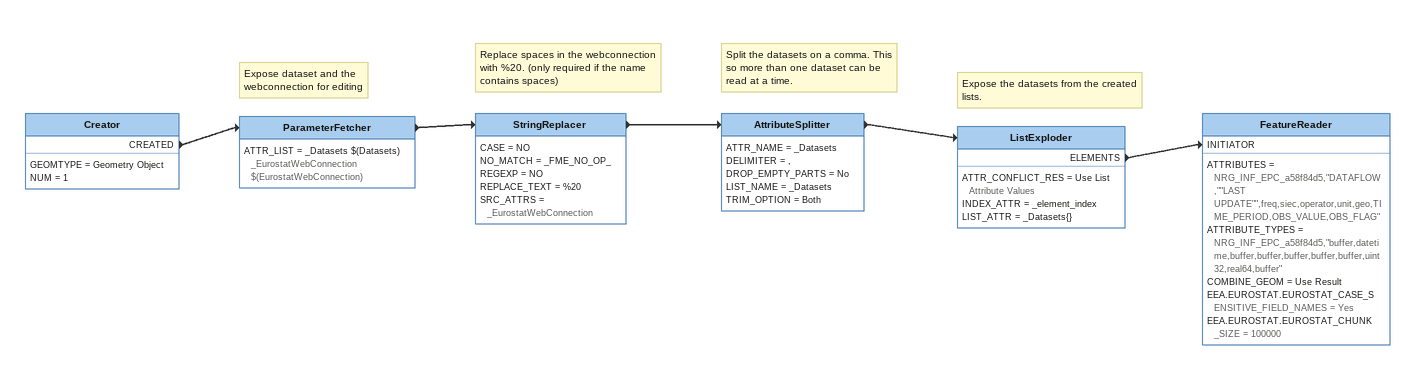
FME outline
Creator
    GEOMTYPE = Geometry Object
    NUM = 1
    CREATED -> ParameterFetcher
Note: Expose dataset and the webconnection for editing
ParameterFetcher
    ATTR_LIST = _Datasets $(Datasets) _EurostatWebConnection $(EurostatWebConnection)
    -> StringReplacer
Note: Replace spaces in the webconnection with %20. (only required if the name contains spaces)
StringReplacer
    CASE = NO
    NO_MATCH = _FME_NO_OP_
    REGEXP = NO
    REPLACE_TEXT = %20
    SRC_ATTRS = _EurostatWebConnection
    -> AttributeSplitter
Note: Split the datasets on a comma. This so more than one dataset can be read at a time.
AttributeSplitter
    ATTR_NAME = _Datasets
    DELIMITER = ,
    DROP_EMPTY_PARTS = No
    LIST_NAME = _Datasets
    TRIM_OPTION = Both
    -> ListExploder
Note: Expose the datasets from the created lists.
ListExploder
    ATTR_CONFLICT_RES = Use List Attribute Values
    INDEX_ATTR = _element_index
    LIST_ATTR = _Datasets{}
    ELEMENTS -> FeatureReader [INITIATOR]
FeatureReader
    ATTRIBUTES = NRG_INF_EPC_a58f84d5,"DATAFLOW,""LAST UPDATE"",freq,siec,operator,unit,geo,TIME_PERIOD,OBS_VALUE,OBS_FLAG"
    ATTRIBUTE_TYPES = NRG_INF_EPC_a58f84d5,"buffer,datetime,buffer,buffer,buffer,buffer,buffer,uint32,real64,buffer"
    COMBINE_GEOM = Use Result
    EEA.EUROSTAT.EUROSTAT_CASE_SENSITIVE_FIELD_NAMES = Yes
    EEA.EUROSTAT.EUROSTAT_CHUNK_SIZE = 100000
